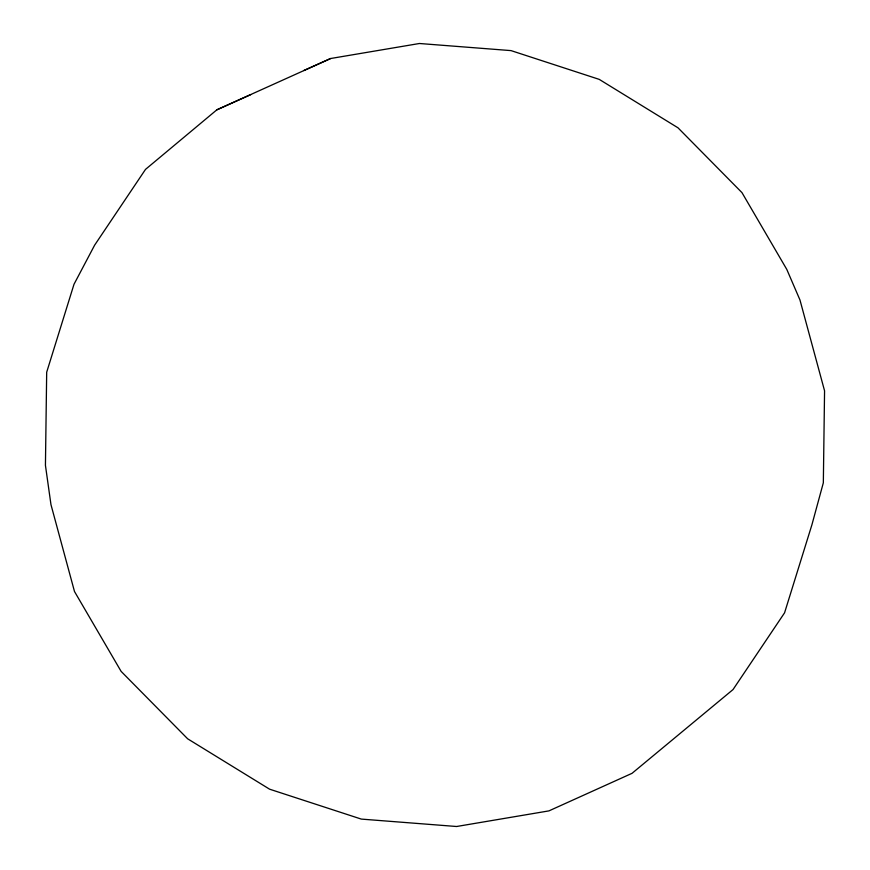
<?xml version="1.0" encoding="UTF-8"?>
<svg xmlns="http://www.w3.org/2000/svg" width="870" height="870" viewBox="0 0 870 870"><rect width="100%" height="100%" fill="white"/><g stroke="black" fill="none" stroke-linecap="round" stroke-linejoin="round"><path stroke-width="1.3" d="M330.654 58.507L216.847 109.827L145.507 169.389L94.623 245.177L74.004 284.272L46.686 372.208L45.436 465.341L50.971 504.643L74.494 591.513L121.115 671.379L187.659 738.804L269.591 789.188L361.322 819.094L456.598 826.5L548.937 810.883L632.044 773.321L733.029 689.562L784.566 612.828L811.884 524.893L823.335 482.806L824.564 390.826L799.965 299.976L786.795 269.417L741.979 192.64L678.002 127.814L599.234 79.377L511.038 50.612L419.438 43.5L330.654 58.507L303.76 70.546M216.847 109.827L250.756 94.623"/></g></svg>
